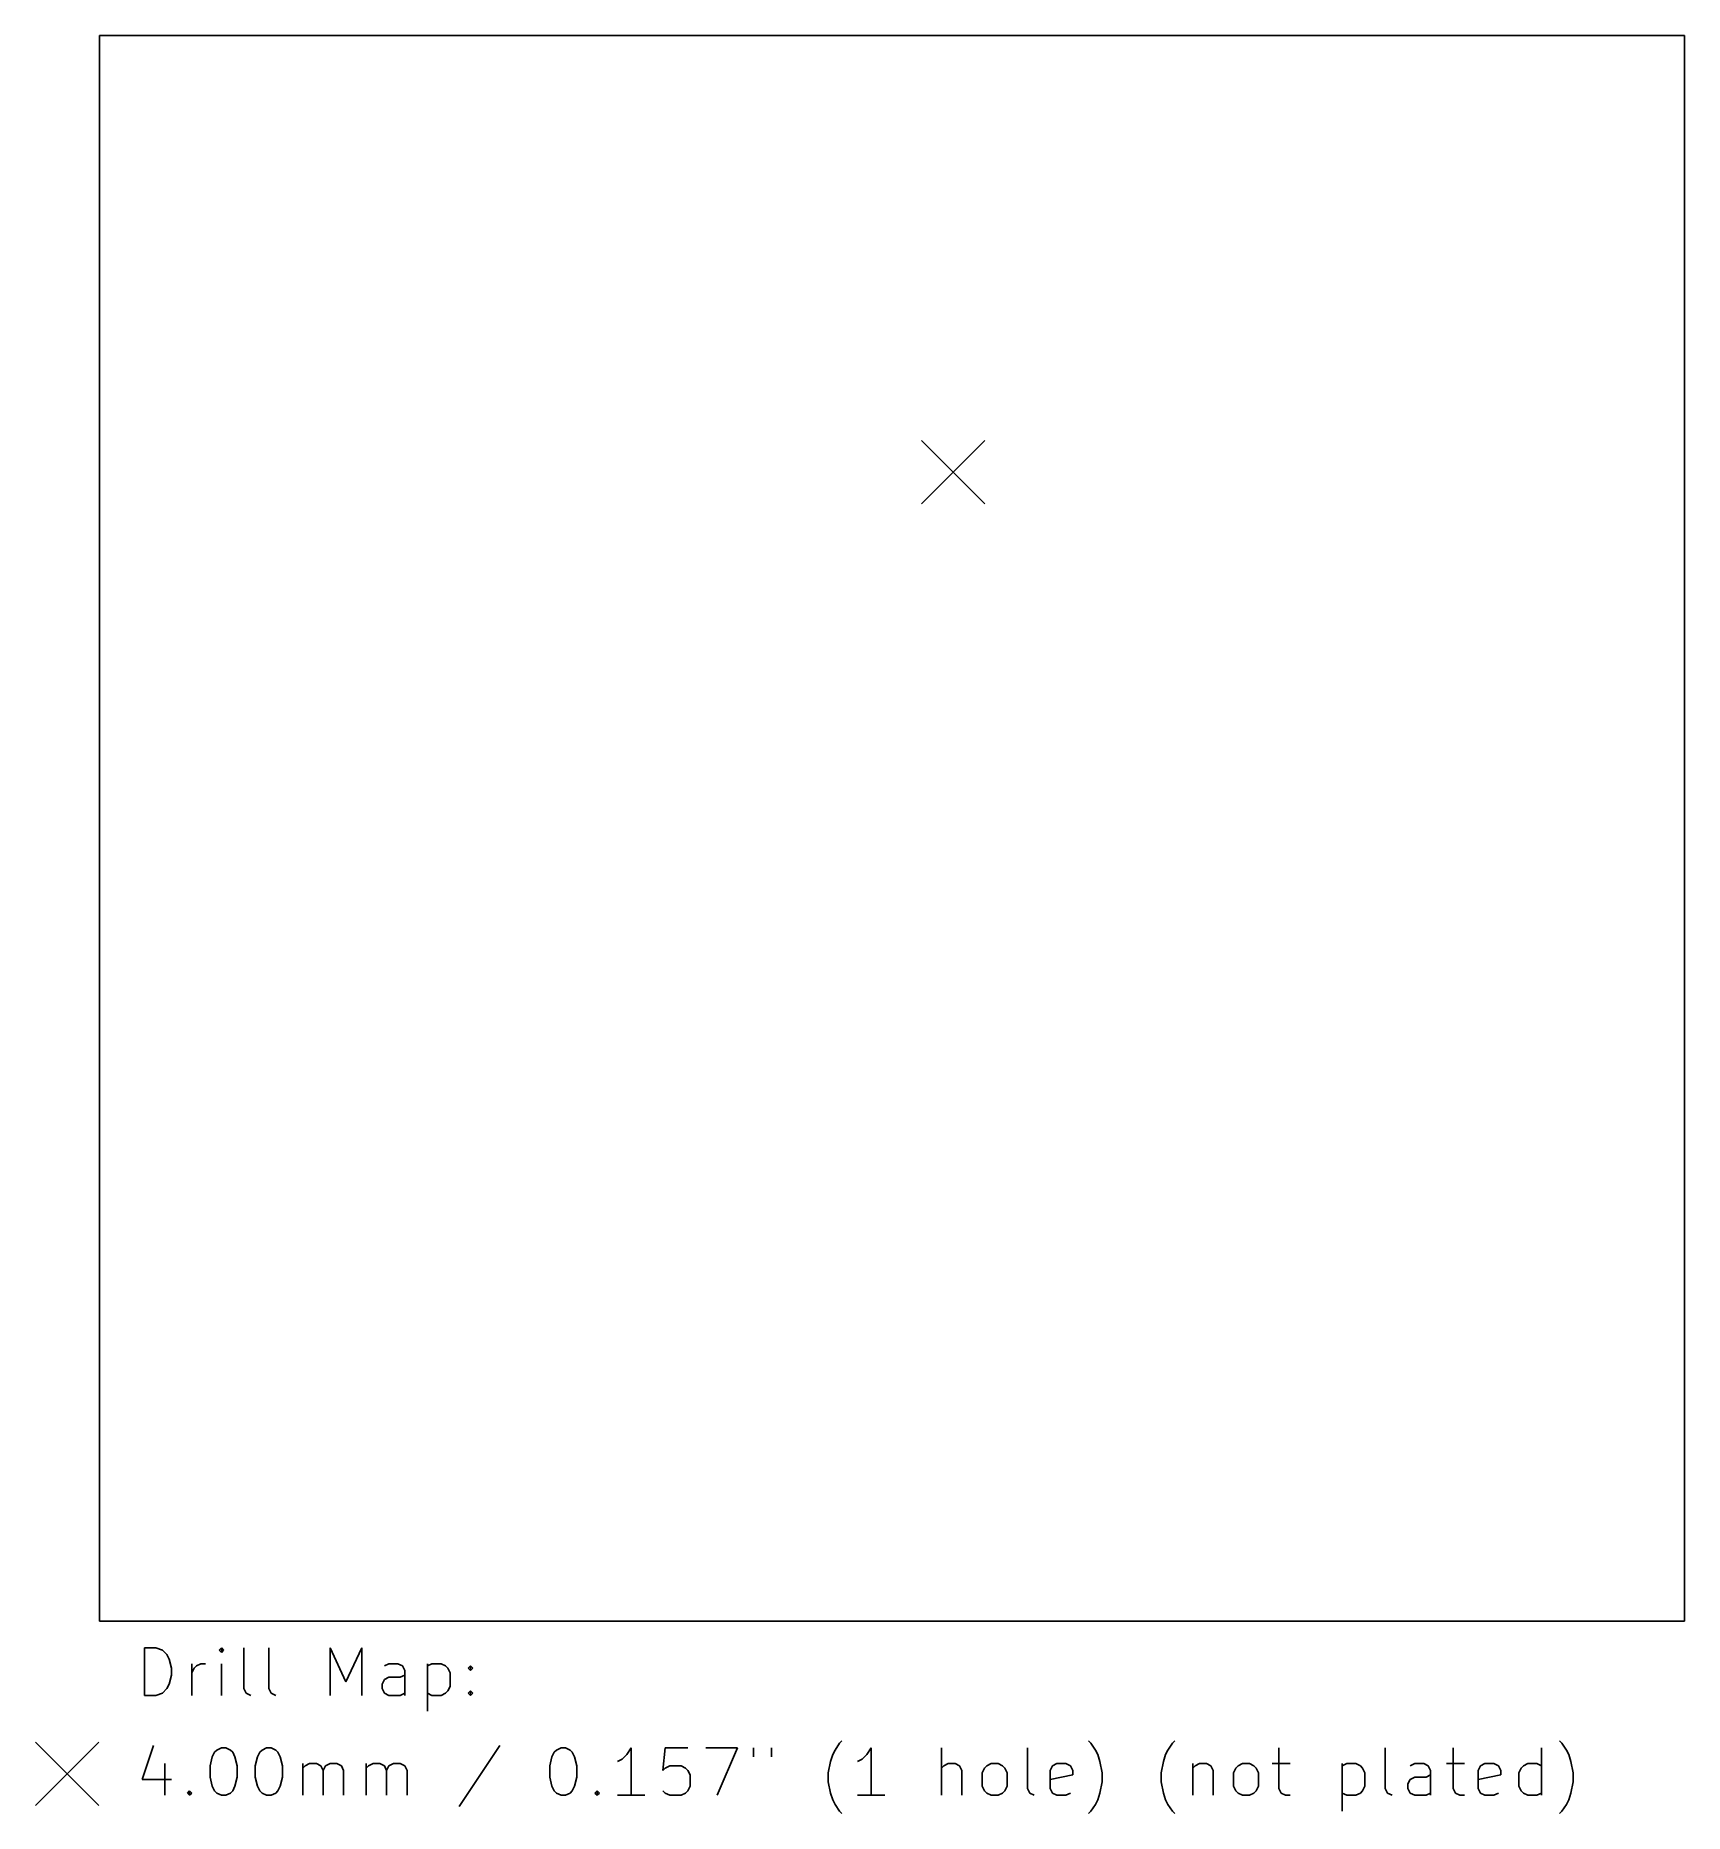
# Model space of a CAD drawing. Extents: x 96 to 200, y -152 to -40.
import ezdxf

# ---------------------------------------------------------------- set-up
doc = ezdxf.new("R2010")
doc.units = 0
doc.layers.add('BLACK', color=7, linetype='CONTINUOUS')

msp = doc.modelspace()

# ---------------------------------------------------------------- linework, layer by layer
at = {"layer": 'BLACK', "linetype": 'CONTINUOUS'}
for p, q in [((100, -39.75), (200, -39.75)), ((100, -39.75), (100, -139.75)), ((200, -139.75), (200, -39.75)), ((151.873, -65.285), (155.873, -69.285)), ((155.873, -65.285), (151.873, -69.285)), ((100, -139.75), (200, -139.75)), ((102.839, -144.432), (102.839, -141.432)), ((102.839, -141.432), (103.554, -141.432)), ((103.554, -141.432), (103.982, -141.575)), ((103.982, -141.575), (104.268, -141.861)), ((104.268, -141.861), (104.411, -142.146)), ((104.411, -142.146), (104.554, -142.718)), ((107.696, -141.432), (107.554, -141.575)), ((107.554, -141.575), (107.696, -141.718)), ((107.839, -141.575), (107.696, -141.432)), ((107.696, -141.432), (107.696, -141.718)), ((107.696, -141.718), (107.839, -141.575)), ((109.125, -144.004), (109.125, -141.432)), ((110.696, -144.004), (110.696, -141.432)), ((114.554, -144.432), (114.554, -141.432)), ((114.554, -141.432), (115.554, -143.575)), ((115.554, -143.575), (116.554, -141.432)), ((116.554, -141.432), (116.554, -144.432)), ((104.554, -143.146), (104.411, -143.718)), ((104.554, -142.718), (104.554, -143.146)), ((105.839, -144.432), (105.839, -142.432)), ((105.839, -143.004), (105.982, -142.718)), ((105.982, -142.718), (106.125, -142.575)), ((106.125, -142.575), (106.411, -142.432)), ((106.411, -142.432), (106.696, -142.432)), ((107.696, -144.432), (107.696, -142.432)), ((117.839, -143.718), (117.982, -143.432)), ((118.268, -142.432), (117.982, -142.575)), ((117.982, -143.432), (118.268, -143.289)), ((118.839, -142.432), (118.268, -142.432)), ((118.268, -143.289), (118.982, -143.289)), ((119.125, -142.575), (118.839, -142.432)), ((118.982, -143.289), (119.268, -143.146)), ((119.268, -142.861), (119.125, -142.575)), ((119.268, -144.432), (119.268, -142.861)), ((120.696, -142.432), (120.696, -145.432)), ((120.696, -142.575), (120.982, -142.432)), ((120.982, -142.432), (121.554, -142.432)), ((121.554, -142.432), (121.839, -142.575)), ((121.839, -142.575), (121.982, -142.718)), ((121.982, -142.718), (122.125, -143.004)), ((122.125, -143.004), (122.125, -143.861)), ((123.268, -142.718), (123.411, -142.575)), ((123.411, -142.861), (123.268, -142.718)), ((123.411, -142.575), (123.554, -142.718)), ((123.411, -142.575), (123.411, -142.861)), ((123.554, -142.718), (123.411, -142.861)), ((103.554, -144.432), (102.839, -144.432)), ((103.982, -144.289), (103.554, -144.432)), ((104.268, -144.004), (103.982, -144.289)), ((104.411, -143.718), (104.268, -144.004)), ((109.268, -144.289), (109.125, -144.004)), ((109.554, -144.432), (109.268, -144.289)), ((110.839, -144.289), (110.696, -144.004)), ((111.125, -144.432), (110.839, -144.289)), ((117.839, -144.004), (117.839, -143.718)), ((117.982, -144.289), (117.839, -144.004)), ((118.268, -144.432), (117.982, -144.289)), ((118.982, -144.432), (118.268, -144.432)), ((119.268, -144.289), (118.982, -144.432)), ((120.982, -144.432), (120.696, -144.289)), ((121.554, -144.432), (120.982, -144.432)), ((121.839, -144.289), (121.554, -144.432)), ((121.982, -144.146), (121.839, -144.289)), ((122.125, -143.861), (121.982, -144.146)), ((123.268, -144.289), (123.411, -144.146)), ((123.411, -144.432), (123.268, -144.289)), ((123.411, -144.146), (123.554, -144.289)), ((123.411, -144.146), (123.411, -144.432)), ((123.554, -144.289), (123.411, -144.432)), ((95.975, -147.375), (99.975, -151.375)), ((99.975, -147.375), (95.975, -151.375)), ((103.411, -147.589), (102.696, -149.732)), ((107.268, -148.018), (107.411, -147.875)), ((107.411, -147.875), (107.696, -147.732)), ((107.696, -147.732), (107.982, -147.732)), ((107.982, -147.732), (108.268, -147.875)), ((108.268, -147.875), (108.411, -148.018)), ((110.125, -148.018), (110.268, -147.875)), ((110.268, -147.875), (110.554, -147.732)), ((110.554, -147.732), (110.839, -147.732)), ((110.839, -147.732), (111.125, -147.875)), ((111.125, -147.875), (111.268, -148.018)), ((125.268, -147.589), (122.696, -151.446)), ((128.696, -148.018), (128.839, -147.875)), ((128.839, -147.875), (129.125, -147.732)), ((129.125, -147.732), (129.411, -147.732)), ((129.411, -147.732), (129.696, -147.875)), ((129.696, -147.875), (129.839, -148.018)), ((133.554, -147.732), (133.268, -148.161)), ((133.554, -150.732), (133.554, -147.732)), ((135.696, -147.732), (135.554, -149.161)), ((137.125, -147.732), (135.696, -147.732)), ((138.268, -147.732), (140.268, -147.732)), ((140.268, -147.732), (138.982, -150.732)), ((141.268, -147.732), (141.268, -148.304)), ((142.411, -147.732), (142.411, -148.304)), ((146.268, -148.161), (146.411, -147.875)), ((146.411, -147.875), (146.696, -147.446)), ((146.696, -147.446), (146.839, -147.304)), ((148.696, -147.732), (148.411, -148.161)), ((148.696, -150.732), (148.696, -147.732)), ((153.125, -150.732), (153.125, -147.732)), ((158.554, -150.304), (158.554, -147.732)), ((162.554, -147.446), (162.411, -147.304)), ((162.839, -147.875), (162.554, -147.446)), ((162.982, -148.161), (162.839, -147.875)), ((167.268, -148.161), (167.411, -147.875)), ((167.411, -147.875), (167.696, -147.446)), ((167.696, -147.446), (167.839, -147.304)), ((174.411, -147.732), (174.411, -150.304)), ((181.125, -150.304), (181.125, -147.732)), ((185.411, -147.732), (185.411, -150.304)), ((190.982, -150.732), (190.982, -147.732)), ((192.268, -147.446), (192.125, -147.304)), ((192.554, -147.875), (192.268, -147.446)), ((192.696, -148.161), (192.554, -147.875)), ((104.125, -148.732), (104.125, -150.732)), ((106.982, -148.875), (107.125, -148.304)), ((106.982, -149.589), (106.982, -148.875)), ((107.125, -148.304), (107.268, -148.018)), ((108.411, -148.018), (108.554, -148.304)), ((108.554, -148.304), (108.696, -148.875)), ((108.696, -148.875), (108.696, -149.589)), ((109.839, -148.875), (109.982, -148.304)), ((109.839, -149.589), (109.839, -148.875)), ((109.982, -148.304), (110.125, -148.018)), ((111.268, -148.018), (111.411, -148.304)), ((111.411, -148.304), (111.554, -148.875)), ((111.554, -148.875), (111.554, -149.589)), ((112.839, -150.732), (112.839, -148.732)), ((112.839, -149.018), (112.982, -148.875)), ((112.982, -148.875), (113.268, -148.732)), ((113.268, -148.732), (113.696, -148.732)), ((113.696, -148.732), (113.982, -148.875)), ((113.982, -148.875), (114.125, -149.161)), ((114.125, -149.161), (114.268, -148.875)), ((114.268, -148.875), (114.554, -148.732)), ((114.554, -148.732), (114.982, -148.732)), ((114.982, -148.732), (115.268, -148.875)), ((115.268, -148.875), (115.411, -149.161)), ((116.839, -150.732), (116.839, -148.732)), ((116.839, -149.018), (116.982, -148.875)), ((116.982, -148.875), (117.268, -148.732)), ((117.268, -148.732), (117.696, -148.732)), ((117.696, -148.732), (117.982, -148.875)), ((117.982, -148.875), (118.125, -149.161)), ((118.125, -149.161), (118.268, -148.875)), ((118.268, -148.875), (118.554, -148.732)), ((118.554, -148.732), (118.982, -148.732)), ((118.982, -148.732), (119.268, -148.875)), ((119.268, -148.875), (119.411, -149.161)), ((128.411, -148.875), (128.554, -148.304)), ((128.411, -149.589), (128.411, -148.875)), ((128.554, -148.304), (128.696, -148.018)), ((129.839, -148.018), (129.982, -148.304)), ((129.982, -148.304), (130.125, -148.875)), ((130.125, -148.875), (130.125, -149.589)), ((132.982, -148.446), (132.696, -148.589)), ((133.268, -148.161), (132.982, -148.446)), ((135.554, -149.161), (135.696, -149.018)), ((135.696, -149.018), (135.982, -148.875)), ((135.982, -148.875), (136.696, -148.875)), ((136.696, -148.875), (136.982, -149.018)), ((136.982, -149.018), (137.125, -149.161)), ((145.982, -149.304), (146.125, -148.589)), ((146.125, -148.589), (146.268, -148.161)), ((148.125, -148.446), (147.839, -148.589)), ((148.411, -148.161), (148.125, -148.446)), ((153.268, -148.875), (153.125, -149.018)), ((153.554, -148.732), (153.268, -148.875)), ((153.982, -148.732), (153.554, -148.732)), ((154.268, -148.875), (153.982, -148.732)), ((154.411, -149.161), (154.268, -148.875)), ((155.696, -149.304), (155.839, -149.018)), ((155.839, -149.018), (155.982, -148.875)), ((155.982, -148.875), (156.268, -148.732)), ((156.268, -148.732), (156.696, -148.732)), ((156.696, -148.732), (156.982, -148.875)), ((156.982, -148.875), (157.125, -149.018)), ((157.125, -149.018), (157.268, -149.304)), ((159.982, -149.161), (160.125, -148.875)), ((160.125, -148.875), (160.411, -148.732)), ((160.411, -148.732), (160.982, -148.732)), ((160.982, -148.732), (161.268, -148.875)), ((161.268, -148.875), (161.411, -149.161)), ((163.125, -148.589), (162.982, -148.161)), ((163.268, -149.304), (163.125, -148.589)), ((166.982, -149.304), (167.125, -148.589)), ((167.125, -148.589), (167.268, -148.161)), ((168.982, -148.732), (168.982, -150.732)), ((168.982, -149.018), (169.125, -148.875)), ((169.125, -148.875), (169.411, -148.732)), ((169.411, -148.732), (169.839, -148.732)), ((169.839, -148.732), (170.125, -148.875)), ((170.125, -148.875), (170.268, -149.161)), ((171.554, -149.304), (171.696, -149.018)), ((171.696, -149.018), (171.839, -148.875)), ((171.839, -148.875), (172.125, -148.732)), ((172.125, -148.732), (172.554, -148.732)), ((172.554, -148.732), (172.839, -148.875)), ((172.839, -148.875), (172.982, -149.018)), ((172.982, -149.018), (173.125, -149.304)), ((173.982, -148.732), (175.125, -148.732)), ((178.411, -148.732), (178.411, -151.732)), ((178.411, -148.875), (178.696, -148.732)), ((178.696, -148.732), (179.268, -148.732)), ((179.268, -148.732), (179.554, -148.875)), ((179.554, -148.875), (179.696, -149.018)), ((179.696, -149.018), (179.839, -149.304)), ((182.982, -148.732), (182.696, -148.875)), ((183.554, -148.732), (182.982, -148.732)), ((183.839, -148.875), (183.554, -148.732)), ((183.982, -149.161), (183.839, -148.875)), ((184.982, -148.732), (186.125, -148.732)), ((186.982, -149.161), (187.125, -148.875)), ((187.125, -148.875), (187.411, -148.732)), ((187.411, -148.732), (187.982, -148.732)), ((187.982, -148.732), (188.268, -148.875)), ((188.268, -148.875), (188.411, -149.161)), ((189.554, -149.304), (189.696, -149.018)), ((189.696, -149.018), (189.839, -148.875)), ((189.839, -148.875), (190.125, -148.732)), ((190.125, -148.732), (190.696, -148.732)), ((190.696, -148.732), (190.982, -148.875)), ((192.839, -148.589), (192.696, -148.161)), ((192.982, -149.304), (192.839, -148.589)), ((102.696, -149.732), (104.554, -149.732)), ((107.125, -150.161), (106.982, -149.589)), ((107.268, -150.446), (107.125, -150.161)), ((108.554, -150.161), (108.411, -150.446)), ((108.696, -149.589), (108.554, -150.161)), ((109.982, -150.161), (109.839, -149.589)), ((110.125, -150.446), (109.982, -150.161)), ((111.411, -150.161), (111.268, -150.446)), ((111.554, -149.589), (111.411, -150.161)), ((114.125, -149.161), (114.125, -150.732)), ((115.411, -149.161), (115.411, -150.732)), ((118.125, -149.161), (118.125, -150.732)), ((119.411, -149.161), (119.411, -150.732)), ((128.554, -150.161), (128.411, -149.589)), ((128.696, -150.446), (128.554, -150.161)), ((129.982, -150.161), (129.839, -150.446)), ((130.125, -149.589), (129.982, -150.161)), ((137.125, -149.161), (137.268, -149.446)), ((137.268, -150.161), (137.125, -150.446)), ((137.268, -149.446), (137.268, -150.161)), ((145.982, -149.875), (145.982, -149.304)), ((146.125, -150.589), (145.982, -149.875)), ((154.411, -150.732), (154.411, -149.161)), ((155.696, -150.161), (155.696, -149.304)), ((155.839, -150.446), (155.696, -150.161)), ((157.268, -150.161), (157.125, -150.446)), ((157.268, -149.304), (157.268, -150.161)), ((159.982, -150.304), (159.982, -149.161)), ((161.411, -149.446), (159.982, -149.732)), ((161.411, -149.161), (161.411, -149.446)), ((163.125, -150.589), (163.268, -149.875)), ((163.268, -149.875), (163.268, -149.304)), ((166.982, -149.875), (166.982, -149.304)), ((167.125, -150.589), (166.982, -149.875)), ((170.268, -149.161), (170.268, -150.732)), ((171.554, -150.161), (171.554, -149.304)), ((171.696, -150.446), (171.554, -150.161)), ((173.125, -150.161), (172.982, -150.446)), ((173.125, -149.304), (173.125, -150.161)), ((179.839, -150.161), (179.696, -150.446)), ((179.839, -149.304), (179.839, -150.161)), ((182.554, -150.018), (182.696, -149.732)), ((182.554, -150.304), (182.554, -150.018)), ((182.696, -149.732), (182.982, -149.589)), ((182.982, -149.589), (183.696, -149.589)), ((183.696, -149.589), (183.982, -149.446)), ((183.982, -150.732), (183.982, -149.161)), ((186.982, -150.304), (186.982, -149.161)), ((188.411, -149.446), (186.982, -149.732)), ((188.411, -149.161), (188.411, -149.446)), ((189.554, -150.161), (189.554, -149.304)), ((189.696, -150.446), (189.554, -150.161)), ((192.839, -150.589), (192.982, -149.875)), ((192.982, -149.875), (192.982, -149.304)), ((105.554, -150.589), (105.696, -150.446)), ((105.696, -150.732), (105.554, -150.589)), ((105.696, -150.446), (105.839, -150.589)), ((105.696, -150.446), (105.696, -150.732)), ((105.839, -150.589), (105.696, -150.732)), ((107.411, -150.589), (107.268, -150.446)), ((107.696, -150.732), (107.411, -150.589)), ((107.982, -150.732), (107.696, -150.732)), ((108.268, -150.589), (107.982, -150.732)), ((108.411, -150.446), (108.268, -150.589)), ((110.268, -150.589), (110.125, -150.446)), ((110.554, -150.732), (110.268, -150.589)), ((110.839, -150.732), (110.554, -150.732)), ((111.125, -150.589), (110.839, -150.732)), ((111.268, -150.446), (111.125, -150.589)), ((128.839, -150.589), (128.696, -150.446)), ((129.125, -150.732), (128.839, -150.589)), ((129.411, -150.732), (129.125, -150.732)), ((129.696, -150.589), (129.411, -150.732)), ((129.839, -150.446), (129.696, -150.589)), ((131.268, -150.589), (131.411, -150.446)), ((131.411, -150.732), (131.268, -150.589)), ((131.411, -150.446), (131.554, -150.589)), ((131.411, -150.446), (131.411, -150.732)), ((131.554, -150.589), (131.411, -150.732)), ((134.411, -150.732), (132.696, -150.732)), ((135.696, -150.589), (135.554, -150.446)), ((135.982, -150.732), (135.696, -150.589)), ((136.696, -150.732), (135.982, -150.732)), ((136.982, -150.589), (136.696, -150.732)), ((137.125, -150.446), (136.982, -150.589)), ((146.268, -151.018), (146.125, -150.589)), ((146.411, -151.304), (146.268, -151.018)), ((146.696, -151.732), (146.411, -151.304)), ((149.554, -150.732), (147.839, -150.732)), ((155.982, -150.589), (155.839, -150.446)), ((156.268, -150.732), (155.982, -150.589)), ((156.696, -150.732), (156.268, -150.732)), ((156.982, -150.589), (156.696, -150.732)), ((157.125, -150.446), (156.982, -150.589)), ((158.696, -150.589), (158.554, -150.304)), ((158.982, -150.732), (158.696, -150.589)), ((160.125, -150.589), (159.982, -150.304)), ((160.411, -150.732), (160.125, -150.589)), ((160.982, -150.732), (160.411, -150.732)), ((161.268, -150.589), (160.982, -150.732)), ((162.554, -151.732), (162.839, -151.304)), ((162.839, -151.304), (162.982, -151.018)), ((162.982, -151.018), (163.125, -150.589)), ((167.268, -151.018), (167.125, -150.589)), ((167.411, -151.304), (167.268, -151.018)), ((167.696, -151.732), (167.411, -151.304)), ((171.839, -150.589), (171.696, -150.446)), ((172.125, -150.732), (171.839, -150.589)), ((172.554, -150.732), (172.125, -150.732)), ((172.839, -150.589), (172.554, -150.732)), ((172.982, -150.446), (172.839, -150.589)), ((174.411, -150.304), (174.554, -150.589)), ((174.554, -150.589), (174.839, -150.732)), ((174.839, -150.732), (175.125, -150.732)), ((178.696, -150.732), (178.411, -150.589)), ((179.268, -150.732), (178.696, -150.732)), ((179.554, -150.589), (179.268, -150.732)), ((179.696, -150.446), (179.554, -150.589)), ((181.268, -150.589), (181.125, -150.304)), ((181.554, -150.732), (181.268, -150.589)), ((182.696, -150.589), (182.554, -150.304)), ((182.982, -150.732), (182.696, -150.589)), ((183.696, -150.732), (182.982, -150.732)), ((183.982, -150.589), (183.696, -150.732)), ((185.411, -150.304), (185.554, -150.589)), ((185.554, -150.589), (185.839, -150.732)), ((185.839, -150.732), (186.125, -150.732)), ((187.125, -150.589), (186.982, -150.304)), ((187.411, -150.732), (187.125, -150.589)), ((187.982, -150.732), (187.411, -150.732)), ((188.268, -150.589), (187.982, -150.732)), ((189.839, -150.589), (189.696, -150.446)), ((190.125, -150.732), (189.839, -150.589)), ((190.696, -150.732), (190.125, -150.732)), ((190.982, -150.589), (190.696, -150.732)), ((192.268, -151.732), (192.554, -151.304)), ((192.554, -151.304), (192.696, -151.018)), ((192.696, -151.018), (192.839, -150.589)), ((146.839, -151.875), (146.696, -151.732)), ((162.411, -151.875), (162.554, -151.732)), ((167.839, -151.875), (167.696, -151.732)), ((192.125, -151.875), (192.268, -151.732))]:
    msp.add_line(p, q, dxfattribs=at)

doc.saveas('drawing.dxf')
